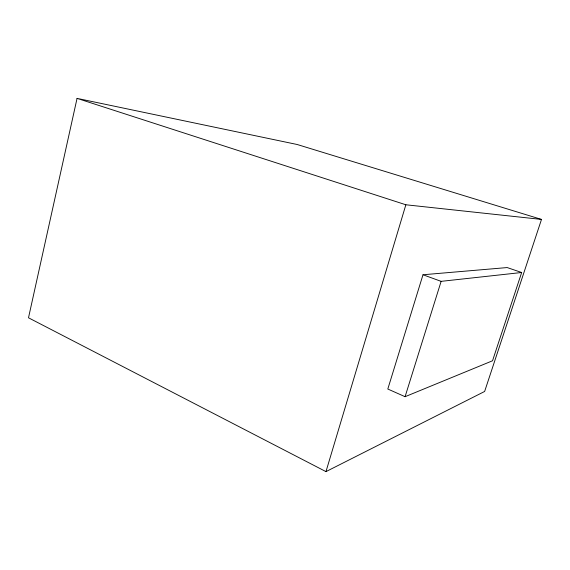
<?xml version="1.0" encoding="UTF-8"?>
<svg xmlns="http://www.w3.org/2000/svg" width="570" height="570" viewBox="0 0 570 570"><rect width="100%" height="100%" fill="white"/><g stroke="black" fill="none" stroke-linecap="round" stroke-linejoin="round"><path stroke-width="0.85" d="M77.057 98.382L28.5 317.789L325.969 471.618L484.635 391.462L541.5 219.421L297.184 144.502L77.057 98.382L405.861 204.772L541.5 219.421M325.969 471.618L405.861 204.772M422.997 274.761L387.807 389.025L405.078 396.699L492.537 360.774L521.664 272.503L507.186 267.565L422.997 274.761L441.123 281.352L521.664 272.503M405.078 396.699L441.123 281.352"/></g></svg>
